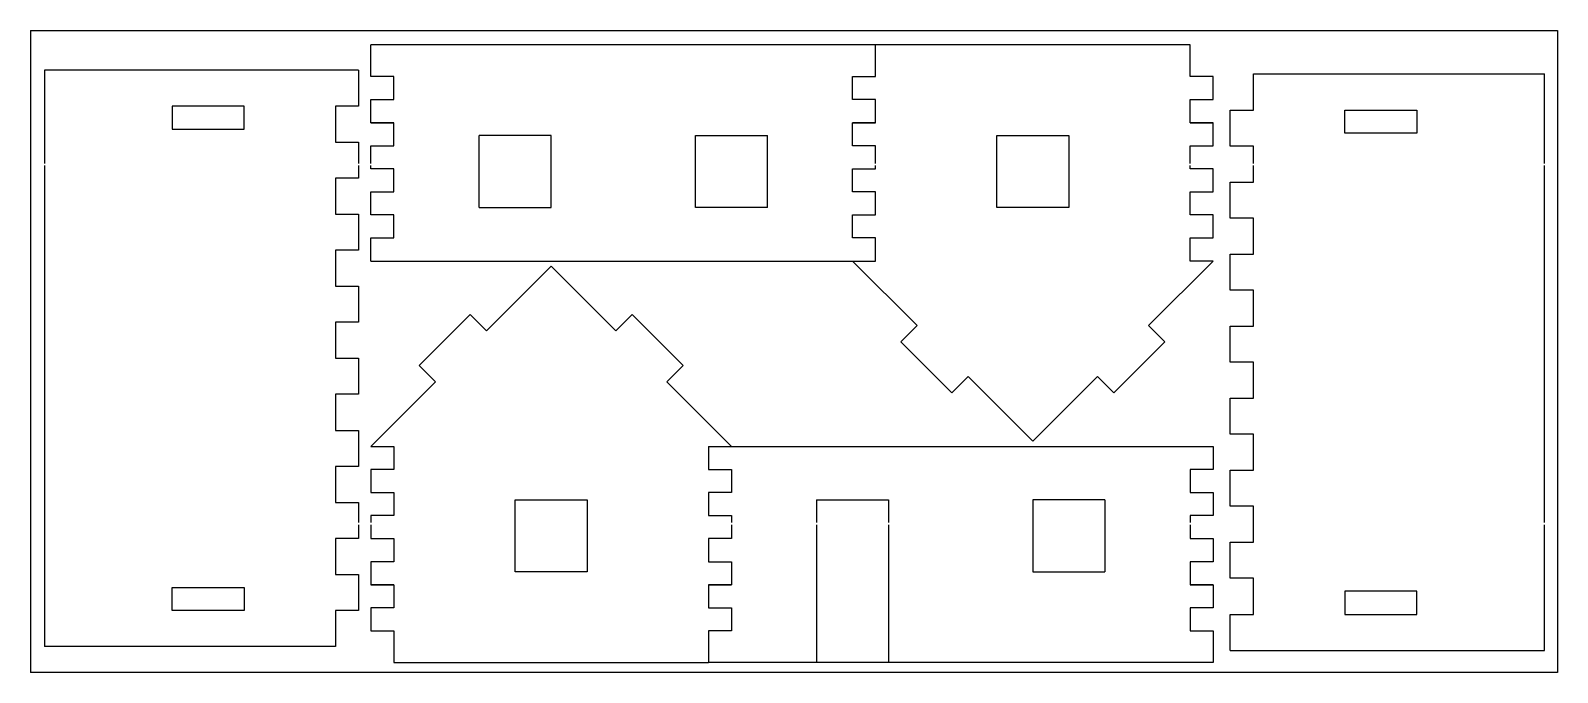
# Model space of a CAD drawing. Extents: x -3 to 209, y 119 to 208.
import ezdxf

# ---------------------------------------------------------------- set-up
doc = ezdxf.new("R2010")
doc.units = 0
doc.layers.get('0').update_dxf_attribs({"color": 1, "linetype": 'CONTINUOUS'})
doc.layers.add('1', color=5, linetype='CONTINUOUS')

msp = doc.modelspace()

# ---------------------------------------------------------------- linework, layer by layer
for p, q in [((114.43, 206.37), (44.43, 206.37)), ((44.43, 201.97), (44.43, 206.37)), ((158.03, 206.37), (114.43, 206.37)), ((114.43, 201.97), (114.43, 206.37)), ((158.03, 201.97), (158.03, 206.37)), ((42.72, 202.87), (-0.83, 202.87)), ((-0.83, 202.87), (-0.83, 189.92)), ((42.72, 202.87), (42.72, 197.87)), ((47.63, 201.97), (44.43, 201.97)), ((47.63, 198.77), (47.63, 201.97)), ((111.23, 198.77), (111.23, 201.97)), ((111.23, 201.97), (114.43, 201.97)), ((161.23, 201.97), (158.03, 201.97)), ((161.23, 198.77), (161.23, 201.97)), ((166.81, 202.33), (207.17, 202.33)), ((166.81, 197.33), (166.81, 202.33)), ((207.17, 189.92), (207.17, 202.33)), ((26.85, 197.87), (16.85, 197.87)), ((16.85, 197.87), (16.85, 194.67)), ((26.85, 194.67), (26.85, 197.87)), ((42.72, 197.87), (39.52, 197.87)), ((39.52, 197.87), (39.52, 192.87)), ((44.43, 195.57), (44.43, 198.77)), ((44.43, 198.77), (47.63, 198.77)), ((114.43, 198.77), (111.23, 198.77)), ((114.43, 195.57), (114.43, 198.77)), ((158.03, 195.57), (158.03, 198.77)), ((158.03, 198.77), (161.23, 198.77)), ((163.61, 192.33), (163.61, 197.33)), ((163.61, 197.33), (166.81, 197.33)), ((179.49, 197.33), (189.49, 197.33)), ((179.49, 194.13), (179.49, 197.33)), ((189.49, 197.33), (189.49, 194.13)), ((47.63, 195.57), (44.43, 195.57)), ((44.43, 195.57), (44.43, 195.57)), ((44.43, 195.57), (47.63, 195.57)), ((47.63, 192.37), (47.63, 195.57)), ((111.23, 192.37), (111.23, 195.57)), ((111.23, 195.57), (114.43, 195.57)), ((114.43, 195.57), (111.23, 195.57)), ((114.43, 195.57), (114.43, 195.57)), ((161.23, 195.57), (158.03, 195.57)), ((158.03, 195.57), (158.03, 195.57)), ((158.03, 195.57), (161.23, 195.57)), ((161.23, 192.37), (161.23, 195.57)), ((16.85, 194.67), (26.85, 194.67)), ((39.52, 192.87), (42.72, 192.87)), ((42.72, 192.87), (42.72, 189.92)), ((59.43, 183.78), (59.43, 193.78)), ((69.43, 193.78), (59.43, 193.78)), ((69.43, 183.78), (69.43, 193.78)), ((89.43, 183.78), (89.43, 193.78)), ((89.43, 193.78), (99.43, 193.78)), ((99.43, 183.78), (99.43, 193.78)), ((131.23, 183.78), (131.23, 193.78)), ((131.23, 193.78), (141.23, 193.78)), ((141.23, 193.78), (141.23, 183.78)), ((189.49, 194.13), (179.49, 194.13)), ((44.43, 192.37), (47.63, 192.37)), ((44.43, 189.92), (44.43, 192.37)), ((114.43, 192.37), (111.23, 192.37)), ((114.43, 189.92), (114.43, 192.37)), ((158.03, 192.37), (161.23, 192.37)), ((158.03, 189.92), (158.03, 192.37)), ((166.81, 192.33), (163.61, 192.33)), ((166.81, 189.92), (166.81, 192.33)), ((-0.83, 189.62), (-0.83, 122.87)), ((42.72, 189.62), (42.72, 187.87)), ((44.43, 189.17), (44.43, 189.62)), ((47.63, 189.17), (44.43, 189.17)), ((47.63, 185.97), (47.63, 189.17)), ((111.23, 185.97), (111.23, 189.17)), ((111.23, 189.17), (114.43, 189.17)), ((114.43, 189.17), (114.43, 189.62)), ((158.03, 189.17), (158.03, 189.62)), ((161.23, 189.17), (158.03, 189.17)), ((161.23, 185.97), (161.23, 189.17)), ((166.81, 187.33), (166.81, 189.62)), ((207.17, 140.06), (207.17, 189.62)), ((42.72, 187.87), (39.52, 187.87)), ((39.52, 187.87), (39.52, 182.87)), ((163.61, 182.33), (163.61, 187.33)), ((163.61, 187.33), (166.81, 187.33)), ((44.43, 182.77), (44.43, 185.97)), ((44.43, 185.97), (47.63, 185.97)), ((114.43, 185.97), (111.23, 185.97)), ((114.43, 182.77), (114.43, 185.97)), ((158.03, 182.77), (158.03, 185.97)), ((158.03, 185.97), (161.23, 185.97)), ((39.52, 182.87), (42.72, 182.87)), ((42.72, 182.87), (42.72, 177.87)), ((47.63, 182.77), (44.43, 182.77)), ((47.63, 179.57), (47.63, 182.77)), ((59.43, 183.78), (69.43, 183.78)), ((99.43, 183.78), (89.43, 183.78)), ((111.23, 179.57), (111.23, 182.77)), ((111.23, 182.77), (114.43, 182.77)), ((141.23, 183.78), (131.23, 183.78)), ((161.23, 182.77), (158.03, 182.77)), ((161.23, 179.57), (161.23, 182.77)), ((166.81, 182.33), (163.61, 182.33)), ((166.81, 177.33), (166.81, 182.33)), ((44.43, 176.37), (44.43, 179.57)), ((44.43, 179.57), (47.63, 179.57)), ((114.43, 179.57), (111.23, 179.57)), ((114.43, 176.37), (114.43, 179.57)), ((158.03, 179.57), (161.23, 179.57)), ((158.03, 176.37), (158.03, 179.57)), ((42.72, 177.87), (39.52, 177.87)), ((39.52, 177.87), (39.52, 172.87)), ((44.43, 176.37), (114.43, 176.37)), ((120.2, 167.41), (111.23, 176.37)), ((152.27, 167.41), (161.23, 176.37)), ((161.23, 176.37), (158.03, 176.37)), ((163.61, 172.33), (163.61, 177.33)), ((163.61, 177.33), (166.81, 177.33)), ((60.47, 166.68), (69.43, 175.64)), ((78.4, 166.68), (69.43, 175.64)), ((39.52, 172.87), (42.72, 172.87)), ((42.72, 172.87), (42.72, 167.87)), ((166.81, 172.33), (163.61, 172.33)), ((166.81, 167.33), (166.81, 172.33)), ((42.72, 167.87), (39.52, 167.87)), ((39.52, 167.87), (39.52, 162.87)), ((51.13, 161.87), (58.21, 168.94)), ((58.21, 168.94), (60.47, 166.68)), ((80.66, 168.94), (78.4, 166.68)), ((87.73, 161.87), (80.66, 168.94)), ((117.93, 165.15), (120.2, 167.41)), ((154.53, 165.15), (152.27, 167.41)), ((163.61, 162.33), (163.61, 167.33)), ((163.61, 167.33), (166.81, 167.33)), ((117.93, 165.15), (125.01, 158.07)), ((154.53, 165.15), (147.46, 158.07)), ((39.52, 162.87), (42.72, 162.87)), ((42.72, 162.87), (42.72, 157.87)), ((51.13, 161.87), (53.4, 159.6)), ((87.73, 161.87), (85.47, 159.6)), ((166.81, 162.33), (163.61, 162.33)), ((166.81, 157.33), (166.81, 162.33)), ((53.4, 159.6), (44.43, 150.64)), ((85.47, 159.6), (94.43, 150.64)), ((125.01, 158.07), (127.27, 160.34)), ((127.27, 160.34), (136.23, 151.37)), ((145.2, 160.34), (136.23, 151.37)), ((147.46, 158.07), (145.2, 160.34)), ((42.72, 157.87), (39.52, 157.87)), ((39.52, 157.87), (39.52, 152.87)), ((163.61, 152.33), (163.61, 157.33)), ((163.61, 157.33), (166.81, 157.33)), ((39.52, 152.87), (42.72, 152.87)), ((42.72, 152.87), (42.72, 147.87)), ((44.43, 150.64), (47.63, 150.64)), ((47.63, 150.64), (47.63, 147.44)), ((91.23, 150.64), (161.23, 150.64)), ((91.23, 150.64), (91.23, 147.44)), ((161.23, 150.64), (161.23, 147.44)), ((166.81, 152.33), (163.61, 152.33)), ((166.81, 147.33), (166.81, 152.33)), ((42.72, 147.87), (39.52, 147.87)), ((39.52, 147.87), (39.52, 142.87)), ((47.63, 147.44), (44.43, 147.44)), ((44.43, 147.44), (44.43, 144.24)), ((91.23, 147.44), (94.43, 147.44)), ((94.43, 147.44), (94.43, 144.24)), ((161.23, 147.44), (158.03, 147.44)), ((158.03, 147.44), (158.03, 144.24)), ((163.61, 142.33), (163.61, 147.33)), ((163.61, 147.33), (166.81, 147.33)), ((44.43, 144.24), (47.63, 144.24)), ((47.63, 144.24), (47.63, 141.04)), ((94.43, 144.24), (91.23, 144.24)), ((91.23, 144.24), (91.23, 141.04)), ((158.03, 144.24), (161.23, 144.24)), ((161.23, 144.24), (161.23, 141.04)), ((39.52, 142.87), (42.72, 142.87)), ((42.72, 142.87), (42.72, 140.06)), ((64.43, 143.23), (74.43, 143.23)), ((64.43, 133.23), (64.43, 143.23)), ((74.43, 143.23), (74.43, 133.23)), ((106.23, 143.23), (116.23, 143.23)), ((106.23, 143.23), (106.23, 140.06)), ((116.23, 143.23), (116.23, 140.06)), ((146.23, 143.23), (136.23, 143.23)), ((136.23, 143.23), (136.23, 133.23)), ((146.23, 143.23), (146.23, 133.23)), ((166.81, 142.33), (163.61, 142.33)), ((166.81, 137.33), (166.81, 142.33)), ((42.72, 139.76), (42.72, 137.87)), ((47.63, 141.04), (44.43, 141.04)), ((44.43, 141.04), (44.43, 140.06)), ((44.43, 139.76), (44.43, 137.84)), ((91.23, 141.04), (94.43, 141.04)), ((94.43, 141.04), (94.43, 140.06)), ((94.43, 139.76), (94.43, 137.84)), ((106.23, 139.76), (106.23, 120.64)), ((116.23, 139.76), (116.23, 120.64)), ((161.23, 141.04), (158.03, 141.04)), ((158.03, 141.04), (158.03, 140.06)), ((158.03, 139.76), (158.03, 137.84)), ((207.17, 122.33), (207.17, 139.76)), ((42.72, 137.87), (39.52, 137.87)), ((39.52, 137.87), (39.52, 132.87)), ((44.43, 137.84), (47.63, 137.84)), ((47.63, 137.84), (47.63, 134.64)), ((94.43, 137.84), (91.23, 137.84)), ((91.23, 137.84), (91.23, 134.64)), ((158.03, 137.84), (161.23, 137.84)), ((161.23, 137.84), (161.23, 134.64)), ((163.61, 132.33), (163.61, 137.33)), ((163.61, 137.33), (166.81, 137.33)), ((47.63, 134.64), (44.43, 134.64)), ((44.43, 134.64), (44.43, 131.44)), ((91.23, 134.64), (94.43, 134.64)), ((94.43, 134.64), (94.43, 131.44)), ((161.23, 134.64), (158.03, 134.64)), ((158.03, 134.64), (158.03, 131.44)), ((39.52, 132.87), (42.72, 132.87)), ((42.72, 132.87), (42.72, 127.87)), ((44.43, 131.44), (47.63, 131.44)), ((47.63, 131.44), (44.43, 131.44)), ((47.63, 131.44), (47.63, 131.44)), ((47.63, 131.44), (47.63, 128.24)), ((74.43, 133.23), (64.43, 133.23)), ((94.43, 131.44), (91.23, 131.44)), ((91.23, 131.44), (91.23, 131.44)), ((91.23, 131.44), (94.43, 131.44)), ((91.23, 131.44), (91.23, 128.24)), ((136.23, 133.23), (146.23, 133.23)), ((158.03, 131.44), (161.23, 131.44)), ((161.23, 131.44), (158.03, 131.44)), ((161.23, 131.44), (161.23, 131.44)), ((161.23, 131.44), (161.23, 128.24)), ((166.81, 132.33), (163.61, 132.33)), ((166.81, 127.33), (166.81, 132.33)), ((16.85, 127.87), (16.85, 131.07)), ((16.85, 131.07), (26.85, 131.07)), ((26.85, 131.07), (26.85, 127.87)), ((189.49, 130.53), (179.49, 130.53)), ((179.49, 130.53), (179.49, 127.33)), ((189.49, 127.33), (189.49, 130.53)), ((26.85, 127.87), (16.85, 127.87)), ((42.72, 127.87), (39.52, 127.87)), ((39.52, 127.87), (39.52, 122.87)), ((47.63, 128.24), (44.43, 128.24)), ((44.43, 128.24), (44.43, 125.04)), ((91.23, 128.24), (94.43, 128.24)), ((94.43, 128.24), (94.43, 125.04)), ((161.23, 128.24), (158.03, 128.24)), ((158.03, 128.24), (158.03, 125.04)), ((163.61, 122.33), (163.61, 127.33)), ((163.61, 127.33), (166.81, 127.33)), ((179.49, 127.33), (189.49, 127.33)), ((44.43, 125.04), (47.63, 125.04)), ((47.63, 125.04), (47.63, 120.64)), ((94.43, 125.04), (91.23, 125.04)), ((91.23, 125.04), (91.23, 120.64)), ((158.03, 125.04), (161.23, 125.04)), ((161.23, 125.04), (161.23, 120.64)), ((39.52, 122.87), (-0.83, 122.87)), ((163.61, 122.33), (207.17, 122.33)), ((47.63, 120.64), (91.23, 120.64)), ((161.23, 120.64), (91.23, 120.64))]:
    msp.add_line(p, q)
at = {"layer": '1'}
for p, q in [((-2.77, 208.36), (208.99, 208.36)), ((-2.77, 208.36), (-2.77, 119.26)), ((208.99, 208.36), (208.99, 119.26)), ((208.99, 119.26), (-2.77, 119.26))]:
    msp.add_line(p, q, dxfattribs=at)

doc.saveas('drawing.dxf')
